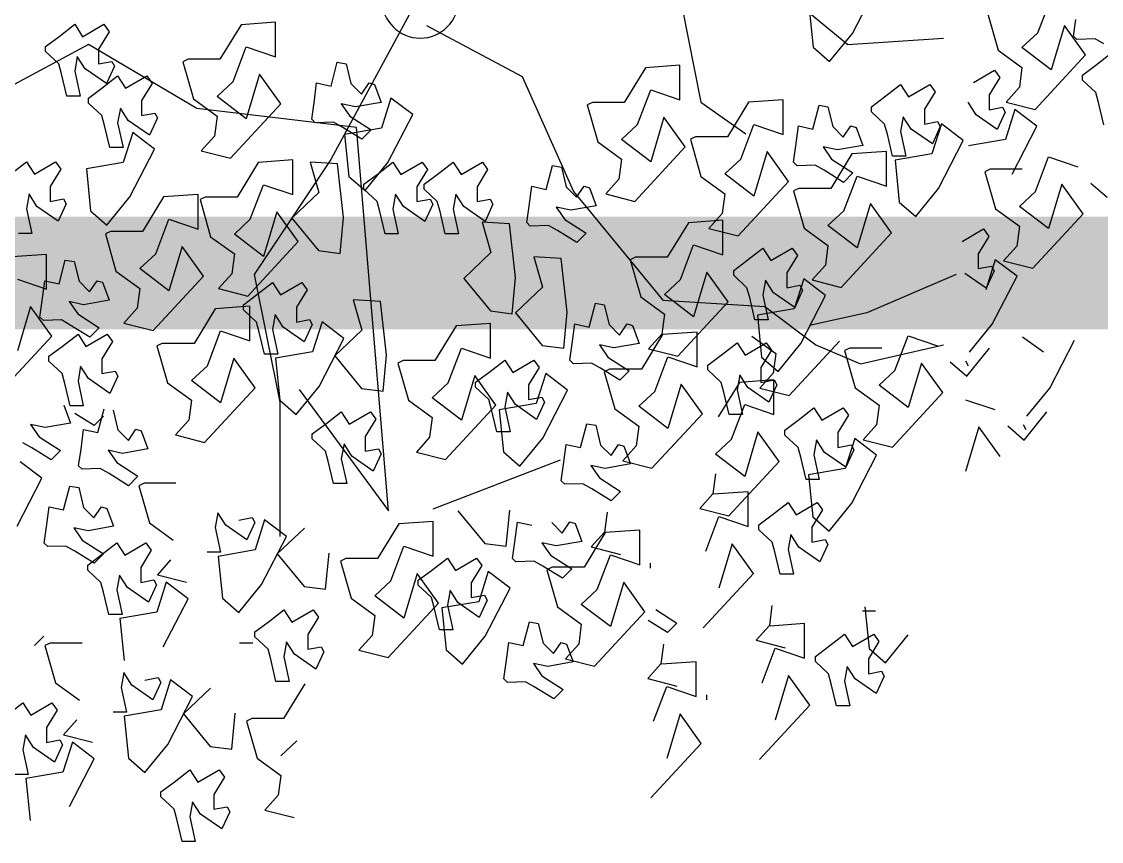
# Model space of a CAD drawing. Header units: metres. Extents: x -1655 to 449, y 40 to 361.
# Drawn here: x 69.9609 to 70.4402, y 49.7648 to 50.1285 of the extents above; entities that cross this region are included whole.
import ezdxf

# ---------------------------------------------------------------- set-up
doc = ezdxf.new("R2010")
doc.units = ezdxf.units.M
doc.header["$MEASUREMENT"] = 0
doc.linetypes.add('ACAD_ISO10W100', pattern=[18, 12, -3, 0, -3])
doc.layers.add('13', color=13, linetype='Continuous', lineweight=9)
doc.layers.add('paisajismo', color=7, linetype='Continuous')

# ---------------------------------------------------------------- blocks, each defined once
blk = doc.blocks.new('AABBSEC')
at = {"layer": '13', "linetype": 'ACAD_ISO10W100', "ltscale": 0.1, "const_width": 0.05}
blk.add_lwpolyline([(6887.74196, 1839.35478), (6887.74196, 1838.50089), (6908.77372, 1838.50089), (6908.77372, 1839.29472)], dxfattribs=at)
blk = doc.blocks.new('A$C78ED2221')
at = {"layer": 'paisajismo', "color": 86}
for p, q in [((1.0686, 2.3075), (1.0455, 2.3342)), ((1.2598, 2.3158), (1.2799, 2.3415)), ((1.1634, 2.3287), (1.1996, 2.3201)), ((1.1996, 2.3201), (1.2156, 2.3158)), ((1.2156, 2.3158), (1.2357, 2.2942)), ((1.2437, 2.2942), (1.2598, 2.3158)), ((1.2944, 2.3291), (1.3026, 2.3147)), ((1.1881, 2.2174), (1.2765, 2.2991)), ((1.2765, 2.2991), (1.3246, 2.2647)), ((1.3026, 2.3147), (1.3016, 2.2852)), ((0.7358, 2.2409), (0.8137, 2.2811)), ((0.9303, 2.2133), (1.0187, 2.2951)), ((1.0187, 2.2951), (1.0668, 2.2606)), ((1.1111, 2.2391), (1.095, 2.2865)), ((1.2357, 2.2942), (1.2437, 2.2942)), ((1.3016, 2.2852), (1.3073, 2.2796)), ((1.3073, 2.2796), (1.3339, 2.2835)), ((1.3246, 2.2647), (1.2523, 2.2431)), ((1.0668, 2.2606), (0.9946, 2.2391)), ((0.6514, 2.1994), (0.697, 2.2365)), ((0.6903, 2.2039), (0.7358, 2.2409)), ((0.7941, 2.2309), (0.8182, 2.1965)), ((0.9946, 2.2391), (1.0307, 2.1917)), ((1.0549, 2.2176), (1.1111, 2.2391)), ((0.9424, 2.166), (0.9303, 2.2133)), ((1.0307, 2.1917), (1.0549, 2.2176)), ((1.0833, 2.1797), (1.1612, 2.2198)), ((0.6745, 2.1728), (0.6514, 2.1994)), ((0.6765, 2.1976), (0.6685, 2.2019)), ((1.091, 2.1961), (1.091, 2.1444)), ((0.8395, 2.1476), (0.9174, 2.1878)), ((0.9174, 2.1878), (0.9442, 2.1524)), ((0.9664, 2.1875), (0.9424, 2.166)), ((0.9986, 2.1917), (0.9664, 2.1875)), ((1.0267, 2.153), (0.9986, 2.1917)), ((1.188, 2.1844), (1.1392, 2.169)), ((0.6247, 2.1603), (0.6728, 2.1259)), ((1.1392, 2.169), (1.129, 2.1091)), ((0.717, 2.1043), (0.7009, 2.1517)), ((0.7551, 2.1061), (0.8007, 2.1432)), ((0.794, 2.1106), (0.8395, 2.1476)), ((0.9442, 2.1524), (0.8954, 2.1369)), ((0.9259, 2.1506), (0.8978, 2.1376)), ((0.9339, 2.1462), (0.9259, 2.1506)), ((0.9299, 2.1248), (0.9339, 2.1462)), ((0.9821, 2.142), (0.954, 2.1248)), ((0.9941, 2.1334), (0.9821, 2.142)), ((1.0869, 2.1358), (1.0267, 2.153)), ((1.091, 2.1444), (1.0869, 2.1358)), ((0.6728, 2.1259), (0.6005, 2.1043)), ((0.8978, 2.1376), (0.9219, 2.1032)), ((0.954, 2.1248), (0.9299, 2.1248)), ((0.974, 2.0989), (0.9941, 2.1334)), ((0.7782, 2.0795), (0.7551, 2.1061)), ((0.7802, 2.1043), (0.7722, 2.1086)), ((0.9202, 2.0891), (0.858, 1.944)), ((1.06, 2.0603), (1.1378, 2.1005)), ((1.1378, 2.1005), (1.1647, 2.0651)), ((0.64, 1.9853), (0.7284, 2.0671)), ((0.7284, 2.0671), (0.7765, 2.0326)), ((0.775, 1.9336), (0.8062, 2.0683)), ((0.8207, 2.0111), (0.8046, 2.0585)), ((1.0144, 2.0232), (1.06, 2.0603)), ((1.1647, 2.0651), (1.1158, 2.0496)), ((1.1603, 2.0632), (1.1322, 2.0503)), ((1.1683, 2.0589), (1.1603, 2.0632)), ((1.1643, 2.0374), (1.1683, 2.0589)), ((1.2165, 2.0546), (1.1884, 2.0374)), ((1.2285, 2.046), (1.2165, 2.0546)), ((1.2935, 1.9129), (1.3039, 2.0683)), ((1.1158, 2.0496), (1.1056, 1.9897)), ((1.1322, 2.0503), (1.1562, 2.0159)), ((1.1884, 2.0374), (1.1643, 2.0374)), ((1.2084, 2.0115), (1.2285, 2.046)), ((0.7765, 2.0326), (0.7042, 2.0111)), ((1.0375, 1.9966), (1.0144, 2.0232)), ((0.2898, 1.9742), (0.3354, 2.0112)), ((0.7042, 2.0111), (0.7403, 1.9637)), ((0.7645, 1.9896), (0.8207, 2.0111)), ((1.1522, 1.9986), (1.1121, 2.0073)), ((1.1121, 2.0073), (1.1121, 1.9858)), ((1.1763, 2.0029), (1.1522, 1.9986)), ((1.1562, 2.0159), (1.1763, 2.0029)), ((1.2285, 1.9986), (1.2084, 2.0115)), ((0.8992, 1.9024), (0.9876, 1.9841)), ((1.1056, 1.9897), (1.0375, 1.9966)), ((1.1121, 1.9858), (1.1482, 1.9772)), ((1.2084, 1.9728), (1.2285, 1.9986)), ((0.268, 1.9722), (0.2399, 1.9593)), ((0.2761, 1.9679), (0.268, 1.9722)), ((0.272, 1.9464), (0.2761, 1.9679)), ((0.3129, 1.9475), (0.2898, 1.9742)), ((1.1482, 1.9772), (1.1643, 1.9728)), ((1.1643, 1.9728), (1.1844, 1.9513)), ((1.1924, 1.9513), (1.2084, 1.9728)), ((0.2399, 1.9593), (0.264, 1.9249)), ((0.3243, 1.9636), (0.2962, 1.9464)), ((0.381, 1.9406), (0.3129, 1.9475)), ((0.3162, 1.9205), (0.3363, 1.955)), ((0.3363, 1.955), (0.3243, 1.9636)), ((0.3735, 1.9582), (0.3735, 1.9367)), ((0.5492, 1.9196), (0.6271, 1.9598)), ((1.1844, 1.9513), (1.1924, 1.9513)), ((1.3115, 1.9205), (1.3894, 1.9607)), ((0.2962, 1.9464), (0.272, 1.9464)), ((0.8062, 1.8611), (0.775, 1.9336)), ((0.858, 1.944), (0.8373, 1.8507)), ((1.1587, 1.9267), (1.1297, 1.9374)), ((0.2599, 1.9076), (0.2198, 1.9163)), ((0.2198, 1.9163), (0.2198, 1.8948)), ((0.2841, 1.912), (0.2599, 1.9076)), ((0.264, 1.9249), (0.2841, 1.912)), ((0.3363, 1.9076), (0.3162, 1.9205)), ((0.5036, 1.8826), (0.5492, 1.9196)), ((1.1433, 1.9056), (1.1613, 1.9179)), ((1.1613, 1.9179), (1.1587, 1.9267)), ((1.2659, 1.8835), (1.3115, 1.9205)), ((1.3972, 1.7885), (1.2935, 1.9129)), ((0.2198, 1.8948), (0.256, 1.8862)), ((0.3162, 1.8818), (0.3363, 1.9076)), ((0.9113, 1.855), (0.8992, 1.9024)), ((1.1604, 1.8886), (1.1433, 1.9056)), ((0.256, 1.8862), (0.272, 1.8818)), ((0.272, 1.8818), (0.2921, 1.8603)), ((0.3001, 1.8603), (0.3162, 1.8818)), ((0.4819, 1.8806), (0.4537, 1.8677)), ((0.4899, 1.8763), (0.4819, 1.8806)), ((0.5267, 1.8559), (0.5036, 1.8826)), ((0.8084, 1.8367), (0.8863, 1.8769)), ((0.8863, 1.8769), (0.9131, 1.8415)), ((0.9675, 1.8808), (0.9353, 1.8766)), ((1.1924, 1.8808), (1.1604, 1.8886)), ((1.1948, 1.8663), (1.1924, 1.8808)), ((1.289, 1.8568), (1.2659, 1.8835)), ((0.2921, 1.8603), (0.3001, 1.8603)), ((0.4537, 1.8677), (0.4778, 1.8333)), ((0.4858, 1.8548), (0.4899, 1.8763)), ((0.5381, 1.872), (0.51, 1.8548)), ((0.53, 1.829), (0.5501, 1.8634)), ((0.5501, 1.8634), (0.5381, 1.872)), ((0.5873, 1.8666), (0.5873, 1.8451)), ((0.6275, 1.8579), (0.5873, 1.8666)), ((0.8684, 1.7781), (0.8062, 1.8611)), ((0.9353, 1.8766), (0.9113, 1.855)), ((1.1562, 1.8561), (1.1948, 1.8663)), ((0.1327, 1.7694), (0.2211, 1.8512)), ((0.2211, 1.8512), (0.2692, 1.8168)), ((0.2974, 1.8426), (0.3536, 1.8426)), ((0.3135, 1.7952), (0.2974, 1.8426)), ((0.3536, 1.8426), (0.3496, 1.7866)), ((0.51, 1.8548), (0.4858, 1.8548)), ((0.5948, 1.849), (0.5267, 1.8559)), ((0.5873, 1.8451), (0.6235, 1.8365)), ((1.1613, 1.8327), (1.1562, 1.8561)), ((1.3571, 1.8499), (1.289, 1.8568)), ((0.4336, 1.8247), (0.4336, 1.8032)), ((0.4737, 1.816), (0.4336, 1.8247)), ((0.4778, 1.8333), (0.4979, 1.8204)), ((0.5501, 1.816), (0.53, 1.829)), ((0.8643, 1.826), (0.8541, 1.7661)), ((0.9131, 1.8415), (0.8643, 1.826)), ((0.8948, 1.8396), (0.8667, 1.8267)), ((0.8667, 1.8267), (0.8907, 1.7923)), ((0.9028, 1.8353), (0.8948, 1.8396)), ((0.8988, 1.8138), (0.9028, 1.8353)), ((0.951, 1.831), (0.9229, 1.8138)), ((1.1288, 1.8287), (1.1613, 1.8327)), ((0.2692, 1.8168), (0.197, 1.7952)), ((0.4979, 1.8204), (0.4737, 1.816)), ((0.53, 1.7902), (0.5501, 1.816)), ((0.7359, 1.7703), (0.7238, 1.8176)), ((0.9229, 1.8138), (0.8988, 1.8138)), ((0.9429, 1.788), (0.963, 1.8224)), ((0.983, 1.7347), (1.0714, 1.8165)), ((1.1477, 1.8079), (1.2039, 1.8079)), ((1.1638, 1.7605), (1.1477, 1.8079)), ((1.2039, 1.8079), (1.2, 1.7519)), ((0.2572, 1.7738), (0.3135, 1.7952)), ((0.4336, 1.8032), (0.4698, 1.7946)), ((0.4698, 1.7946), (0.4858, 1.7902)), ((0.4858, 1.7902), (0.5059, 1.7687)), ((0.5139, 1.7687), (0.53, 1.7902)), ((0.5282, 1.7198), (0.6166, 1.8016)), ((0.6166, 1.8016), (0.6647, 1.7671)), ((0.709, 1.7456), (0.6928, 1.793)), ((0.6928, 1.793), (0.7491, 1.793)), ((0.7411, 1.7977), (0.713, 1.7848)), ((0.7599, 1.7918), (0.7359, 1.7703)), ((0.7491, 1.7934), (0.7411, 1.7977)), ((0.7451, 1.7719), (0.7491, 1.7934)), ((0.7491, 1.793), (0.7451, 1.737)), ((0.7921, 1.7961), (0.7599, 1.7918)), ((0.7859, 1.773), (0.7629, 1.7997)), ((0.7973, 1.7891), (0.7692, 1.7719)), ((0.8202, 1.7573), (0.7921, 1.7961)), ((0.8093, 1.7805), (0.7973, 1.7891)), ((0.8907, 1.7923), (0.9108, 1.7794)), ((0.713, 1.7848), (0.737, 1.7504)), ((0.7692, 1.7719), (0.7451, 1.7719)), ((0.8541, 1.7661), (0.7859, 1.773)), ((0.7892, 1.746), (0.8093, 1.7805)), ((0.8867, 1.775), (0.8466, 1.7837)), ((0.8466, 1.7837), (0.8466, 1.7622)), ((0.8787, 1.6123), (0.8684, 1.7781)), ((0.9108, 1.7794), (0.8867, 1.775)), ((0.963, 1.775), (0.9429, 1.788)), ((0.9429, 1.7492), (0.963, 1.775)), ((0.3465, 1.6779), (0.4349, 1.7596)), ((0.4349, 1.7596), (0.483, 1.7252)), ((0.5059, 1.7687), (0.5139, 1.7687)), ((0.6647, 1.7671), (0.5924, 1.7456)), ((0.8466, 1.7622), (0.8827, 1.7536)), ((1.0473, 1.7605), (1.0834, 1.7131)), ((1.1076, 1.739), (1.1638, 1.7605)), ((0.5273, 1.7036), (0.5112, 1.7511)), ((0.5112, 1.7511), (0.5674, 1.7511)), ((0.5674, 1.7511), (0.5634, 1.695)), ((0.5924, 1.7456), (0.6286, 1.6982)), ((0.6527, 1.7241), (0.709, 1.7456)), ((0.7451, 1.737), (0.6889, 1.7026)), ((0.733, 1.7331), (0.6929, 1.7418)), ((0.6929, 1.7418), (0.6929, 1.7203)), ((0.7571, 1.7375), (0.733, 1.7331)), ((0.737, 1.7504), (0.7571, 1.7375)), ((0.8093, 1.7331), (0.7892, 1.746)), ((0.8827, 1.7536), (0.8988, 1.7492)), ((0.8988, 1.7492), (0.9189, 1.7277)), ((0.9269, 1.7277), (0.9429, 1.7492)), ((1.0834, 1.7131), (1.1076, 1.739)), ((1.2, 1.7519), (1.1437, 1.7175)), ((1.2002, 1.6745), (1.1484, 1.7471)), ((0.483, 1.7252), (0.4108, 1.7036)), ((0.6929, 1.7203), (0.729, 1.7117)), ((0.7892, 1.7073), (0.8093, 1.7331)), ((0.9189, 1.7277), (0.9269, 1.7277)), ((0.9951, 1.6874), (0.983, 1.7347)), ((0.4711, 1.6822), (0.5273, 1.7036)), ((0.729, 1.7117), (0.7451, 1.7073)), ((0.7451, 1.7073), (0.7652, 1.6858)), ((0.7732, 1.6858), (0.7892, 1.7073)), ((0.7874, 1.6369), (0.8758, 1.7187)), ((0.8758, 1.7187), (0.9239, 1.6842)), ((0.9521, 1.7101), (1.0083, 1.7101)), ((0.9682, 1.6626), (0.9521, 1.7101)), ((1.0192, 1.7089), (0.9951, 1.6874)), ((1.0083, 1.7101), (1.0043, 1.6541)), ((1.0513, 1.7131), (1.0192, 1.7089)), ((1.0795, 1.6744), (1.0513, 1.7131)), ((1.1437, 1.7175), (1.1437, 1.6658)), ((0.2299, 1.6841), (0.2379, 1.6841)), ((0.7652, 1.6858), (0.7732, 1.6858)), ((0.9239, 1.6842), (0.8517, 1.6626)), ((0.0705, 1.5933), (0.1589, 1.675)), ((0.1589, 1.675), (0.207, 1.6406)), ((0.2351, 1.6665), (0.2914, 1.6665)), ((0.2513, 1.619), (0.2351, 1.6665)), ((0.2914, 1.6665), (0.2874, 1.6104)), ((0.6058, 1.5949), (0.6942, 1.6767)), ((0.6942, 1.6767), (0.7423, 1.6423)), ((0.7704, 1.6681), (0.8266, 1.6681)), ((0.7865, 1.6207), (0.7704, 1.6681)), ((0.8266, 1.6681), (0.8227, 1.6121)), ((1.1397, 1.6572), (1.0795, 1.6744)), ((1.3557, 1.6434), (1.2002, 1.6745)), ((0.8517, 1.6626), (0.8878, 1.6153)), ((0.912, 1.6412), (0.9682, 1.6626)), ((1.0043, 1.6541), (0.9481, 1.6197)), ((1.0389, 1.567), (1.1273, 1.6488)), ((1.1273, 1.6488), (1.1755, 1.6143)), ((1.1437, 1.6658), (1.1397, 1.6572)), ((0.207, 1.6406), (0.1347, 1.619)), ((0.2642, 1.5879), (0.2521, 1.6352)), ((0.3542, 1.6355), (0.339, 1.6203)), ((0.3765, 1.601), (0.3542, 1.6355)), ((0.7423, 1.6423), (0.67, 1.6207)), ((0.7995, 1.5895), (0.7874, 1.6369)), ((0.8878, 1.6153), (0.912, 1.6412)), ((1.2036, 1.6402), (1.2598, 1.6402)), ((1.2598, 1.6402), (1.2559, 1.5842)), ((0.195, 1.5976), (0.2513, 1.619)), ((0.3204, 1.6136), (0.2883, 1.6094)), ((0.339, 1.6203), (0.3585, 1.5887)), ((0.67, 1.6207), (0.7062, 1.5734)), ((0.7303, 1.5993), (0.7865, 1.6207)), ((0.8557, 1.6153), (0.8235, 1.6111)), ((0.8838, 1.5766), (0.8557, 1.6153)), ((0.9481, 1.6197), (0.9481, 1.568)), ((0.2883, 1.6094), (0.2642, 1.5879)), ((0.7062, 1.5734), (0.7303, 1.5993)), ((0.8227, 1.6121), (0.7664, 1.5778)), ((0.8235, 1.6111), (0.7995, 1.5895)), ((1.055, 1.4672), (0.8787, 1.6123)), ((0.2843, 1.5017), (0.3727, 1.5835)), ((0.3727, 1.5835), (0.4208, 1.549)), ((0.4437, 1.5925), (0.4517, 1.5925)), ((0.6178, 1.5476), (0.6058, 1.5949)), ((0.4651, 1.5275), (0.449, 1.5749)), ((0.449, 1.5749), (0.5052, 1.5749)), ((0.5052, 1.5749), (0.5012, 1.5189)), ((0.944, 1.5594), (0.8838, 1.5766)), ((0.9481, 1.568), (0.944, 1.5594)), ((1.051, 1.5197), (1.0389, 1.567)), ((0.4208, 1.549), (0.3486, 1.5275)), ((0.478, 1.4963), (0.4659, 1.5436)), ((0.5681, 1.5439), (0.5528, 1.5287)), ((0.5903, 1.5094), (0.5681, 1.5439)), ((0.3486, 1.5275), (0.3847, 1.4801)), ((0.4088, 1.506), (0.4651, 1.5275)), ((0.5528, 1.5287), (0.5723, 1.4971)), ((1.0751, 1.5412), (1.051, 1.5197)), ((0.5012, 1.5189), (0.445, 1.4845)), ((0.5021, 1.5178), (0.478, 1.4963)), ((0.5343, 1.5221), (0.5021, 1.5178)), ((0.2964, 1.4544), (0.2843, 1.5017)), ((0.3847, 1.4801), (0.4088, 1.506)), ((0.5723, 1.4971), (0.5806, 1.4827)), ((1.0319, 1.5042), (1.0246, 1.4629)), ((1.0609, 1.4935), (1.0319, 1.5042)), ((1.0635, 1.4848), (1.0609, 1.4935)), ((1.1996, 1.4981), (1.1956, 1.4896)), ((0.3204, 1.4759), (0.2964, 1.4544)), ((0.3526, 1.4801), (0.3204, 1.4759)), ((0.3807, 1.4414), (0.3526, 1.4801)), ((0.445, 1.4845), (0.445, 1.4328)), ((0.4868, 1.4808), (0.4795, 1.4395)), ((0.5159, 1.4701), (0.4868, 1.4808)), ((0.5806, 1.4827), (0.5796, 1.4532)), ((0.9873, 1.4881), (0.972, 1.4728)), ((1.0095, 1.4536), (0.9873, 1.4881)), ((1.0455, 1.4725), (1.0635, 1.4848)), ((0.2912, 1.4668), (0.2839, 1.4255)), ((0.3202, 1.4561), (0.2912, 1.4668)), ((0.3228, 1.4474), (0.3202, 1.4561)), ((0.4422, 1.4646), (0.427, 1.4494)), ((0.4644, 1.4301), (0.4422, 1.4646)), ((0.5004, 1.449), (0.5185, 1.4613)), ((0.5185, 1.4613), (0.5159, 1.4701)), ((0.8592, 1.4571), (0.9463, 1.4473)), ((0.972, 1.4728), (0.9915, 1.4412)), ((1.0246, 1.4629), (1.0296, 1.4395)), ((1.0625, 1.4554), (1.0455, 1.4725)), ((1.2417, 1.3843), (1.055, 1.4672)), ((0.2466, 1.4507), (0.2314, 1.4354)), ((0.2688, 1.4162), (0.2466, 1.4507)), ((0.3048, 1.4351), (0.3228, 1.4474)), ((0.4409, 1.4242), (0.3807, 1.4414)), ((0.427, 1.4494), (0.4465, 1.4178)), ((0.4795, 1.4395), (0.4846, 1.4161)), ((0.5175, 1.432), (0.5004, 1.449)), ((0.5396, 1.2394), (0.6195, 1.4465)), ((0.5796, 1.4532), (0.5852, 1.4476)), ((0.9463, 1.4473), (0.949, 1.403)), ((0.9915, 1.4412), (0.9998, 1.4268)), ((1.0296, 1.4395), (1.0095, 1.4536)), ((1.0946, 1.4477), (1.0625, 1.4554)), ((1.097, 1.4331), (1.0946, 1.4477)), ((0.2314, 1.4354), (0.2509, 1.4038)), ((0.2839, 1.4255), (0.289, 1.4022)), ((0.3219, 1.418), (0.3048, 1.4351)), ((0.445, 1.4328), (0.4409, 1.4242)), ((0.4846, 1.4161), (0.4644, 1.4301)), ((0.9998, 1.4268), (0.9988, 1.3973)), ((1.0584, 1.4229), (1.097, 1.4331)), ((1.0635, 1.3996), (1.0584, 1.4229)), ((0.2509, 1.4038), (0.2591, 1.3894)), ((0.289, 1.4022), (0.2688, 1.4162)), ((0.3539, 1.4103), (0.3219, 1.418)), ((0.3563, 1.3957), (0.3539, 1.4103)), ((0.4465, 1.4178), (0.4548, 1.4034)), ((0.4548, 1.4034), (0.4537, 1.3739)), ((0.949, 1.403), (0.8998, 1.4172)), ((0.2591, 1.3894), (0.2581, 1.36)), ((0.3177, 1.3855), (0.3563, 1.3957)), ((0.5184, 1.3762), (0.5134, 1.3995)), ((0.9988, 1.3973), (1.0044, 1.3917)), ((1.0044, 1.3917), (1.031, 1.3956)), ((1.031, 1.3956), (1.0635, 1.3996)), ((0.3228, 1.3622), (0.3177, 1.3855)), ((0.4537, 1.3739), (0.4594, 1.3683)), ((0.4594, 1.3683), (0.486, 1.3721)), ((0.486, 1.3721), (0.5184, 1.3762)), ((0.8566, 1.3677), (0.9151, 1.3733)), ((0.9151, 1.3733), (1.0022, 1.3635)), ((1.3246, 1.2289), (1.2417, 1.3843)), ((0.2581, 1.36), (0.2638, 1.3543)), ((0.2638, 1.3543), (0.2904, 1.3582)), ((0.2904, 1.3582), (0.3228, 1.3622)), ((0.3333, 1.3242), (0.4112, 1.3644)), ((0.4112, 1.3644), (0.438, 1.329)), ((0.4793, 1.3583), (0.5378, 1.3638)), ((0.4837, 1.3233), (0.4793, 1.3583)), ((1.0022, 1.3635), (1.0049, 1.3192)), ((0.6197, 1.2596), (0.7081, 1.3414)), ((0.7081, 1.3414), (0.7563, 1.3069)), ((0.9557, 1.3334), (0.9139, 1.2892)), ((1.0049, 1.3192), (0.9557, 1.3334)), ((1.0345, 1.3366), (1.0064, 1.3237)), ((1.0426, 1.3322), (1.0345, 1.3366)), ((0.2877, 1.2872), (0.3333, 1.3242)), ((0.3917, 1.3272), (0.3636, 1.3142)), ((0.438, 1.329), (0.3891, 1.3135)), ((0.3997, 1.3228), (0.3917, 1.3272)), ((0.3957, 1.3014), (0.3997, 1.3228)), ((0.4479, 1.3186), (0.4198, 1.3014)), ((0.4599, 1.31), (0.4479, 1.3186)), ((0.5365, 1.2798), (0.4837, 1.3233)), ((0.7171, 1.33), (0.7372, 1.3085)), ((0.7452, 1.3085), (0.7613, 1.33)), ((0.8005, 1.2854), (0.7844, 1.3328)), ((0.8406, 1.3328), (0.8367, 1.2768)), ((0.9139, 1.2892), (0.8611, 1.3327)), ((1.0064, 1.3237), (1.0305, 1.2893)), ((1.0385, 1.3108), (1.0426, 1.3322)), ((1.0908, 1.328), (1.0627, 1.3108)), ((1.0827, 1.2849), (1.1028, 1.3194)), ((1.1028, 1.3194), (1.0908, 1.328)), ((0.3636, 1.3142), (0.3876, 1.2798)), ((0.3891, 1.3135), (0.3789, 1.2536)), ((0.4198, 1.3014), (0.3957, 1.3014)), ((0.4398, 1.2755), (0.4599, 1.31)), ((0.7563, 1.3069), (0.684, 1.2854)), ((0.7372, 1.3085), (0.7452, 1.3085)), ((1.0627, 1.3108), (1.0385, 1.3108)), ((0.3108, 1.2605), (0.2877, 1.2872)), ((0.684, 1.2854), (0.7201, 1.2381)), ((0.7443, 1.2639), (0.8005, 1.2854)), ((1.0264, 1.272), (0.9863, 1.2807)), ((0.9863, 1.2807), (0.9863, 1.2591)), ((1.0305, 1.2893), (1.0506, 1.2763)), ((1.1028, 1.272), (1.0827, 1.2849)), ((0.3435, 1.2712), (0.3435, 1.2497)), ((0.3836, 1.2626), (0.3435, 1.2712)), ((0.4077, 1.2669), (0.3836, 1.2626)), ((0.3876, 1.2798), (0.4077, 1.2669)), ((0.4599, 1.2626), (0.4398, 1.2755)), ((0.7201, 1.2381), (0.7443, 1.2639)), ((0.8367, 1.2768), (0.7804, 1.2424)), ((1.0506, 1.2763), (1.0264, 1.272)), ((1.0827, 1.2462), (1.1028, 1.272)), ((0.2983, 1.1663), (0.3867, 1.2481)), ((0.3789, 1.2536), (0.3108, 1.2605)), ((0.3435, 1.2497), (0.3796, 1.2411)), ((0.3867, 1.2481), (0.4348, 1.2136)), ((0.4398, 1.2368), (0.4599, 1.2626)), ((0.6318, 1.2123), (0.6197, 1.2596)), ((0.9863, 1.2591), (1.0225, 1.2506)), ((1.0225, 1.2506), (1.0385, 1.2462)), ((1.0385, 1.2462), (1.0586, 1.2247)), ((1.0666, 1.2247), (1.0827, 1.2462)), ((0.3796, 1.2411), (0.3957, 1.2368)), ((0.3957, 1.2368), (0.4158, 1.2152)), ((0.4238, 1.2152), (0.4398, 1.2368)), ((0.4791, 1.1921), (0.4629, 1.2395)), ((0.4629, 1.2395), (0.5192, 1.2395)), ((0.5192, 1.2395), (0.5152, 1.1835)), ((0.6559, 1.2338), (0.6318, 1.2123)), ((0.688, 1.2381), (0.6559, 1.2338)), ((0.7162, 1.1993), (0.688, 1.2381)), ((0.7804, 1.2424), (0.7804, 1.1907)), ((1.0345, 1.2388), (1.0064, 1.2258)), ((1.0426, 1.2344), (1.0345, 1.2388)), ((1.0385, 1.213), (1.0426, 1.2344)), ((1.0908, 1.2302), (1.0627, 1.213)), ((1.1028, 1.2216), (1.0908, 1.2302)), ((0.4348, 1.2136), (0.3625, 1.1921)), ((0.4158, 1.2152), (0.4238, 1.2152)), ((1.0064, 1.2258), (1.0305, 1.1915)), ((1.0627, 1.213), (1.0385, 1.213)), ((1.0586, 1.2247), (1.0666, 1.2247)), ((1.0827, 1.1871), (1.1028, 1.2216)), ((0.7764, 1.1821), (0.7162, 1.1993)), ((1.1019, 1.166), (1.1798, 1.2062)), ((1.3557, 1.2081), (1.1069, 1.0734)), ((1.1798, 1.2062), (1.2066, 1.1708)), ((0.3625, 1.1921), (0.3987, 1.1448)), ((0.4228, 1.1707), (0.4791, 1.1921)), ((0.5152, 1.1835), (0.459, 1.1491)), ((0.7804, 1.1907), (0.7764, 1.1821)), ((1.0264, 1.1742), (0.9863, 1.1829)), ((0.9863, 1.1829), (0.9863, 1.1613)), ((1.0506, 1.1785), (1.0264, 1.1742)), ((1.0305, 1.1915), (1.0506, 1.1785)), ((1.1028, 1.1742), (1.0827, 1.1871)), ((0.3103, 1.119), (0.2983, 1.1663)), ((0.3987, 1.1448), (0.4228, 1.1707)), ((0.7336, 1.0216), (0.5365, 1.1667)), ((0.5365, 1.1667), (1.1587, 1.1148)), ((0.7309, 1.1581), (0.7893, 1.1637)), ((0.7353, 1.1231), (0.7309, 1.1581)), ((0.7893, 1.1637), (0.8764, 1.1539)), ((0.9863, 1.1613), (1.0225, 1.1527)), ((1.0563, 1.1289), (1.1019, 1.166)), ((1.0827, 1.1484), (1.1028, 1.1742)), ((1.2066, 1.1708), (1.1578, 1.1553)), ((0.3344, 1.1405), (0.3103, 1.119)), ((0.3666, 1.1448), (0.3344, 1.1405)), ((0.3947, 1.1061), (0.3666, 1.1448)), ((0.6293, 1.1549), (0.6012, 1.142)), ((0.6012, 1.142), (0.6253, 1.1076)), ((0.6373, 1.1506), (0.6293, 1.1549)), ((0.6333, 1.1292), (0.6373, 1.1506)), ((0.6855, 1.1463), (0.6574, 1.1292)), ((0.6975, 1.1377), (0.6855, 1.1463)), ((0.8764, 1.1539), (0.8791, 1.1096)), ((1.0225, 1.1527), (1.0385, 1.1484)), ((1.0385, 1.1484), (1.0586, 1.1269)), ((1.0666, 1.1269), (1.0827, 1.1484)), ((1.1578, 1.1553), (1.1475, 1.0954)), ((1.1995, 1.1549), (1.1922, 1.1136)), ((1.2286, 1.1442), (1.1995, 1.1549)), ((1.2312, 1.1354), (1.2286, 1.1442)), ((0.6574, 1.1292), (0.6333, 1.1292)), ((0.6774, 1.1033), (0.6975, 1.1377)), ((0.7881, 1.0796), (0.7353, 1.1231)), ((0.8299, 1.1238), (0.7881, 1.0796)), ((0.8791, 1.1096), (0.8299, 1.1238)), ((1.0794, 1.1023), (1.0563, 1.1289)), ((1.0586, 1.1269), (1.0666, 1.1269)), ((1.1549, 1.1387), (1.1397, 1.1235)), ((1.1397, 1.1235), (1.1592, 1.0919)), ((1.1772, 1.1042), (1.1549, 1.1387)), ((1.2131, 1.1231), (1.2312, 1.1354)), ((0.6253, 1.1076), (0.6454, 1.0947)), ((1.1587, 1.1148), (1.1898, 0.8557)), ((1.1922, 1.1136), (1.1973, 1.0902)), ((0.6212, 1.0903), (0.5811, 1.099)), ((0.5811, 1.099), (0.5811, 1.0775)), ((0.6454, 1.0947), (0.6212, 1.0903)), ((0.6975, 1.0903), (0.6774, 1.1033)), ((0.6774, 1.0646), (0.6975, 1.0903)), ((0.7386, 1.0542), (0.8165, 1.0944)), ((0.9545, 1.0883), (1.0129, 1.0938)), ((0.9589, 1.0533), (0.9545, 1.0883)), ((1.0129, 1.0938), (1.1, 1.084)), ((1.1475, 1.0954), (1.0794, 1.1023)), ((1.1592, 1.0919), (1.1675, 1.0774)), ((1.1973, 1.0902), (1.1772, 1.1042)), ((0.5811, 1.0775), (0.6172, 1.0689)), ((1.1069, 1.0734), (0.9202, 0.949)), ((1.1, 1.084), (1.1027, 1.0397)), ((1.1675, 1.0774), (1.1664, 1.048)), ((0.3079, 1.0617), (0.2797, 1.0487)), ((0.3159, 1.0573), (0.3079, 1.0617)), ((0.3118, 1.0359), (0.3159, 1.0573)), ((0.3641, 1.0531), (0.336, 1.0359)), ((0.3761, 1.0445), (0.3641, 1.0531)), ((0.4138, 1.0299), (0.4094, 1.0648)), ((0.6172, 1.0689), (0.6333, 1.0646)), ((0.6333, 1.0646), (0.6534, 1.043)), ((0.6614, 1.043), (0.6774, 1.0646)), ((0.693, 1.0172), (0.7386, 1.0542)), ((0.8433, 1.059), (0.7944, 1.0435)), ((1.0117, 1.0098), (0.9589, 1.0533)), ((1.0535, 1.0539), (1.0117, 1.0098)), ((1.1027, 1.0397), (1.0535, 1.0539)), ((0.2797, 1.0487), (0.3038, 1.0143)), ((0.336, 1.0359), (0.3118, 1.0359)), ((0.356, 1.01), (0.3761, 1.0445)), ((0.6534, 1.043), (0.6614, 1.043)), ((0.7944, 1.0435), (0.7842, 0.9836)), ((0.8389, 1.0432), (0.8108, 1.0302)), ((0.8469, 1.0388), (0.8389, 1.0432)), ((0.8429, 1.0174), (0.8469, 1.0388)), ((1.1664, 1.048), (1.1721, 1.0423)), ((1.1721, 1.0423), (1.1987, 1.0462)), ((0.139, 0.9921), (0.1632, 1.018)), ((0.2556, 1.0309), (0.1993, 0.9965)), ((0.4667, 0.9863), (0.4138, 1.0299)), ((0.5085, 1.0305), (0.4667, 0.9863)), ((0.8108, 1.0302), (0.8349, 0.9958)), ((0.867, 1.0174), (0.8429, 1.0174)), ((0.8951, 1.0346), (0.867, 1.0174)), ((0.8852, 0.9382), (0.9736, 1.02)), ((0.887, 0.9915), (0.9071, 1.026)), ((0.9071, 1.026), (0.8951, 1.0346)), ((0.9736, 1.02), (1.0218, 0.9855)), ((0.0507, 0.9663), (0.0386, 1.0137)), ((0.2596, 1.0057), (0.2596, 0.9842)), ((0.2997, 0.9971), (0.2596, 1.0057)), ((0.3239, 1.0014), (0.2997, 0.9971)), ((0.3038, 1.0143), (0.3239, 1.0014)), ((0.3761, 0.9971), (0.356, 1.01)), ((0.4171, 0.9609), (0.495, 1.0011)), ((0.495, 1.0011), (0.5218, 0.9657)), ((0.7161, 0.9905), (0.693, 1.0172)), ((1.0499, 1.0114), (1.1061, 1.0114)), ((1.066, 0.964), (1.0499, 1.0114)), ((1.1061, 1.0114), (1.1021, 0.9554)), ((0.0748, 0.9879), (0.0507, 0.9663)), ((0.1069, 0.9921), (0.0748, 0.9879)), ((0.1351, 0.9534), (0.1069, 0.9921)), ((0.2596, 0.9842), (0.2958, 0.9756)), ((0.356, 0.9713), (0.3761, 0.9971)), ((0.7128, 0.9905), (0.4951, 0.9905)), ((0.9202, 0.949), (0.7128, 0.9905)), ((0.7842, 0.9836), (0.7161, 0.9905)), ((0.8308, 0.9786), (0.7907, 0.9872)), ((0.7907, 0.9872), (0.7907, 0.9657)), ((0.855, 0.9829), (0.8308, 0.9786)), ((0.8349, 0.9958), (0.855, 0.9829)), ((0.9071, 0.9786), (0.887, 0.9915)), ((1.0218, 0.9855), (0.9495, 0.964)), ((1.1088, 0.9103), (1.1972, 0.992)), ((1.2734, 0.9834), (1.3297, 0.9834)), ((1.2896, 0.936), (1.2734, 0.9834)), ((1.3297, 0.9834), (1.3257, 0.9274)), ((0.2958, 0.9756), (0.3118, 0.9713)), ((0.3118, 0.9713), (0.3319, 0.9497)), ((0.3399, 0.9497), (0.356, 0.9713)), ((0.5218, 0.9657), (0.473, 0.9502)), ((0.7907, 0.9657), (0.8268, 0.9571)), ((0.887, 0.9528), (0.9071, 0.9786)), ((0.3319, 0.9497), (0.3399, 0.9497)), ((0.3715, 0.9239), (0.4171, 0.9609)), ((0.473, 0.9502), (0.4627, 0.8903)), ((0.5174, 0.9499), (0.4893, 0.9369)), ((0.5255, 0.9455), (0.5174, 0.9499)), ((0.6477, 0.8683), (0.7361, 0.9501)), ((0.7361, 0.9501), (0.7842, 0.9157)), ((0.8268, 0.9571), (0.8429, 0.9528)), ((0.8429, 0.9528), (0.863, 0.9312)), ((0.871, 0.9312), (0.887, 0.9528)), ((0.9495, 0.964), (0.9856, 0.9167)), ((1.0098, 0.9425), (1.066, 0.964)), ((1.1021, 0.9554), (1.0459, 0.921)), ((0.3215, 0.9464), (0.3215, 0.9248)), ((0.4893, 0.9369), (0.5134, 0.9026)), ((0.5214, 0.9241), (0.5255, 0.9455)), ((0.9856, 0.9167), (1.0098, 0.9425)), ((1.173, 0.936), (1.2092, 0.8887)), ((1.2333, 0.9146), (1.2896, 0.936)), ((0.1542, 0.8772), (0.1498, 0.9122)), ((0.3946, 0.8972), (0.3715, 0.9239)), ((0.9535, 0.9167), (0.9214, 0.9124)), ((0.9816, 0.8779), (0.9535, 0.9167)), ((1.0459, 0.921), (1.0459, 0.8694)), ((1.2092, 0.8887), (1.2333, 0.9146)), ((1.3257, 0.9274), (1.2695, 0.8931)), ((0.0482, 0.909), (0.0201, 0.8961)), ((0.0201, 0.8961), (0.0442, 0.8617)), ((0.0562, 0.9047), (0.0482, 0.909)), ((0.0522, 0.8832), (0.0562, 0.9047)), ((0.1045, 0.9004), (0.0763, 0.8832)), ((0.1164, 0.8918), (0.1045, 0.9004)), ((0.4627, 0.8903), (0.3946, 0.8972)), ((0.5134, 0.9026), (0.5335, 0.8896)), ((1.1209, 0.8629), (1.1088, 0.9103)), ((0.0763, 0.8832), (0.0522, 0.8832)), ((0.0963, 0.8574), (0.1164, 0.8918)), ((0.207, 0.8337), (0.1542, 0.8772)), ((0.2488, 0.8779), (0.207, 0.8337)), ((0.4692, 0.894), (0.4692, 0.8724)), ((0.5093, 0.8853), (0.4692, 0.894)), ((0.5335, 0.8896), (0.5093, 0.8853)), ((1.0419, 0.8608), (0.9816, 0.8779)), ((1.1449, 0.8845), (1.1209, 0.8629)), ((1.1771, 0.8887), (1.1449, 0.8845)), ((1.2052, 0.85), (1.1771, 0.8887)), ((1.2695, 0.8931), (1.2695, 0.8414)), ((0.0442, 0.8617), (0.0643, 0.8488)), ((0.9177, 0.8663), (0.9659, 0.8318)), ((1.0459, 0.8694), (1.0419, 0.8608)), ((0.0401, 0.8444), (0, 0.8531)), ((0, 0.8531), (0, 0.8316)), ((0.0643, 0.8488), (0.0401, 0.8444)), ((0.1164, 0.8444), (0.0963, 0.8574)), ((0.0963, 0.8186), (0.1164, 0.8444)), ((0.1575, 0.8083), (0.2354, 0.8485)), ((0.2354, 0.8485), (0.2622, 0.8131)), ((0.994, 0.8577), (1.0502, 0.8577)), ((1.0101, 0.8103), (0.994, 0.8577)), ((1.0502, 0.8577), (1.0463, 0.8017)), ((1.1898, 0.8557), (1.2935, 0.6796)), ((1.2654, 0.8328), (1.2052, 0.85)), ((0, 0.8316), (0.0361, 0.823)), ((0.316, 0.8012), (0.3939, 0.8414)), ((0.3939, 0.8414), (0.4207, 0.806)), ((0.4328, 0.7916), (0.4207, 0.8389)), ((0.9659, 0.8318), (0.8936, 0.8103)), ((1.2695, 0.8414), (1.2654, 0.8328)), ((0.0361, 0.823), (0.0522, 0.8186)), ((0.0522, 0.8186), (0.0723, 0.7971)), ((0.0803, 0.7971), (0.0963, 0.8186)), ((0.1119, 0.7712), (0.1575, 0.8083)), ((0.2622, 0.8131), (0.2134, 0.7976)), ((0.4569, 0.8131), (0.4328, 0.7916)), ((0.5171, 0.7787), (0.489, 0.8174)), ((0.5814, 0.8217), (0.5814, 0.7701)), ((0.9539, 0.7888), (1.0101, 0.8103)), ((0.0723, 0.7971), (0.0803, 0.7971)), ((0.2134, 0.7976), (0.2031, 0.7377)), ((0.2578, 0.7972), (0.2297, 0.7843)), ((0.2658, 0.7929), (0.2578, 0.7972)), ((0.2618, 0.7714), (0.2658, 0.7929)), ((0.3719, 0.7905), (0.3616, 0.7306)), ((0.4207, 0.806), (0.3719, 0.7905)), ((0.4163, 0.7902), (0.3882, 0.7772)), ((0.4243, 0.7858), (0.4163, 0.7902)), ((1.0463, 0.8017), (0.99, 0.7673)), ((1.1743, 0.7916), (1.1461, 0.7787)), ((1.1823, 0.7873), (1.1743, 0.7916)), ((0.2297, 0.7843), (0.2538, 0.7499)), ((0.3882, 0.7772), (0.4123, 0.7429)), ((0.4203, 0.7644), (0.4243, 0.7858)), ((0.4726, 0.7816), (0.4444, 0.7644)), ((0.4645, 0.7385), (0.4846, 0.773)), ((0.4846, 0.773), (0.4726, 0.7816)), ((0.5774, 0.7615), (0.5171, 0.7787)), ((0.6372, 0.7762), (0.6299, 0.7348)), ((0.8414, 0.7372), (0.8293, 0.7845)), ((0.9297, 0.763), (0.9539, 0.7888)), ((1.046, 0.7468), (1.1239, 0.787)), ((1.1239, 0.787), (1.1507, 0.7516)), ((1.1461, 0.7787), (1.1702, 0.7443)), ((1.1782, 0.7658), (1.1823, 0.7873)), ((1.2305, 0.783), (1.2024, 0.7658)), ((1.2224, 0.74), (1.2425, 0.7744)), ((1.2425, 0.7744), (1.2305, 0.783)), ((0.135, 0.7446), (0.1119, 0.7712)), ((0.4444, 0.7644), (0.4203, 0.7644)), ((0.5814, 0.7701), (0.5774, 0.7615)), ((0.5926, 0.76), (0.5774, 0.7448)), ((0.6148, 0.7255), (0.5926, 0.76)), ((0.6508, 0.7444), (0.6689, 0.7567)), ((0.6689, 0.7567), (0.6663, 0.7654)), ((0.8655, 0.7587), (0.8414, 0.7372)), ((0.9258, 0.7242), (0.8976, 0.763)), ((0.99, 0.7673), (0.99, 0.7156)), ((1.2024, 0.7658), (1.1782, 0.7658)), ((0.2031, 0.7377), (0.135, 0.7446)), ((0.2497, 0.7326), (0.2096, 0.7413)), ((0.2096, 0.7413), (0.2096, 0.7198)), ((0.2739, 0.737), (0.2497, 0.7326)), ((0.2538, 0.7499), (0.2739, 0.737)), ((0.3616, 0.7306), (0.2935, 0.7375)), ((0.4123, 0.7429), (0.4324, 0.7299)), ((0.4846, 0.7256), (0.4645, 0.7385)), ((0.5774, 0.7448), (0.5969, 0.7131)), ((0.6679, 0.7273), (0.6508, 0.7444)), ((1.0004, 0.7097), (1.046, 0.7468)), ((1.1507, 0.7516), (1.1019, 0.7361)), ((1.1702, 0.7443), (1.1903, 0.7314)), ((1.2425, 0.727), (1.2224, 0.74)), ((0.4082, 0.7256), (0.3681, 0.7343)), ((0.3681, 0.7343), (0.3681, 0.7127)), ((0.4324, 0.7299), (0.4082, 0.7256)), ((0.4645, 0.6998), (0.4846, 0.7256)), ((0.5115, 0.7203), (0.5042, 0.6789)), ((0.5405, 0.7095), (0.5115, 0.7203)), ((0.635, 0.7115), (0.6148, 0.7255)), ((0.6299, 0.7348), (0.635, 0.7115)), ((0.6999, 0.7196), (0.6679, 0.7273)), ((0.7554, 0.7272), (0.7272, 0.7142)), ((0.7634, 0.7228), (0.7554, 0.7272)), ((0.7593, 0.7014), (0.7634, 0.7228)), ((0.986, 0.7071), (0.9258, 0.7242)), ((1.1019, 0.7361), (1.0916, 0.6762)), ((1.1662, 0.727), (1.1261, 0.7357)), ((1.1261, 0.7357), (1.1261, 0.7142)), ((1.1903, 0.7314), (1.1662, 0.727)), ((1.2224, 0.7012), (1.2425, 0.727)), ((1.2581, 0.7218), (1.23, 0.7088)), ((1.2661, 0.7174), (1.2581, 0.7218)), ((0.3681, 0.7127), (0.4043, 0.7041)), ((0.4043, 0.7041), (0.4203, 0.6998)), ((0.4669, 0.7041), (0.4516, 0.6889)), ((0.4891, 0.6696), (0.4669, 0.7041)), ((0.5431, 0.7008), (0.5405, 0.7095)), ((0.5969, 0.7131), (0.6051, 0.6987)), ((0.6638, 0.6949), (0.7023, 0.705)), ((0.6904, 0.7041), (0.6752, 0.6889)), ((0.7272, 0.7142), (0.7513, 0.6798)), ((0.8116, 0.7186), (0.7835, 0.7014)), ((0.8035, 0.6755), (0.8236, 0.71)), ((0.8236, 0.71), (0.8116, 0.7186)), ((0.8784, 0.7131), (0.8712, 0.6718)), ((0.9075, 0.7024), (0.8784, 0.7131)), ((0.9101, 0.6937), (0.9075, 0.7024)), ((0.99, 0.7156), (0.986, 0.7071)), ((1.0235, 0.6831), (1.0004, 0.7097)), ((1.1261, 0.7142), (1.1622, 0.7056)), ((1.1622, 0.7056), (1.1782, 0.7012)), ((1.23, 0.7088), (1.2541, 0.6744)), ((1.2621, 0.696), (1.2661, 0.7174)), ((1.3143, 0.7132), (1.2862, 0.696)), ((1.3062, 0.6701), (1.3263, 0.7046)), ((1.3263, 0.7046), (1.3143, 0.7132)), ((0.0564, 0.6486), (0.1342, 0.6888)), ((0.1342, 0.6888), (0.1611, 0.6534)), ((0.1732, 0.639), (0.1611, 0.6863)), ((0.4203, 0.6998), (0.4404, 0.6783)), ((0.4484, 0.6783), (0.4645, 0.6998)), ((0.4516, 0.6889), (0.4711, 0.6572)), ((0.5251, 0.6885), (0.5431, 0.7008)), ((0.5421, 0.6714), (0.5251, 0.6885)), ((0.6051, 0.6987), (0.6041, 0.6693)), ((0.6688, 0.6715), (0.6638, 0.6949)), ((0.6752, 0.6889), (0.6947, 0.6572)), ((0.7835, 0.7014), (0.7593, 0.7014)), ((0.8338, 0.697), (0.8186, 0.6817)), ((0.8561, 0.6625), (0.8338, 0.697)), ((0.8921, 0.6814), (0.9101, 0.6937)), ((1.1782, 0.7012), (1.1983, 0.6797)), ((1.2064, 0.6797), (1.2224, 0.7012)), ((1.2862, 0.696), (1.2621, 0.696)), ((0.3218, 0.6691), (0.3218, 0.6174)), ((0.4404, 0.6783), (0.4484, 0.6783)), ((0.5092, 0.6556), (0.4891, 0.6696)), ((0.5042, 0.6789), (0.5092, 0.6556)), ((0.5742, 0.6637), (0.5421, 0.6714)), ((0.6041, 0.6693), (0.6098, 0.6636)), ((0.6098, 0.6636), (0.6364, 0.6675)), ((0.6364, 0.6675), (0.6688, 0.6715)), ((0.7071, 0.6712), (0.7071, 0.6497)), ((0.7473, 0.6626), (0.7071, 0.6712)), ((0.7714, 0.6669), (0.7473, 0.6626)), ((0.7513, 0.6798), (0.7714, 0.6669)), ((0.8236, 0.6626), (0.8035, 0.6755)), ((0.8186, 0.6817), (0.8381, 0.6501)), ((0.8712, 0.6718), (0.8762, 0.6485)), ((0.9091, 0.6643), (0.8921, 0.6814)), ((1.0916, 0.6762), (1.0235, 0.6831)), ((1.1983, 0.6797), (1.2064, 0.6797)), ((1.2935, 0.6796), (1.2209, 0.5448)), ((1.2541, 0.6744), (1.2741, 0.6615)), ((1.3263, 0.6572), (1.3062, 0.6701)), ((0.1611, 0.6534), (0.1122, 0.6379)), ((0.1972, 0.6605), (0.1732, 0.639)), ((0.2575, 0.626), (0.2294, 0.6648)), ((0.4711, 0.6572), (0.4794, 0.6428)), ((0.538, 0.639), (0.5766, 0.6491)), ((0.5766, 0.6491), (0.5742, 0.6637)), ((0.6791, 0.6504), (0.6718, 0.6091)), ((0.7082, 0.6397), (0.6791, 0.6504)), ((0.7071, 0.6497), (0.7433, 0.6411)), ((0.8035, 0.6368), (0.8236, 0.6626)), ((0.8381, 0.6501), (0.8464, 0.6357)), ((0.8762, 0.6485), (0.8561, 0.6625)), ((0.9412, 0.6566), (0.9091, 0.6643)), ((0.9436, 0.642), (0.9412, 0.6566)), ((1.25, 0.6572), (1.2099, 0.6659)), ((1.2099, 0.6659), (1.2099, 0.6443)), ((1.2741, 0.6615), (1.25, 0.6572)), ((1.3062, 0.6314), (1.3263, 0.6572)), ((0.1122, 0.6379), (0.102, 0.578)), ((0.1567, 0.6375), (0.1286, 0.6246)), ((0.1647, 0.6332), (0.1567, 0.6375)), ((0.1607, 0.6117), (0.1647, 0.6332)), ((0.4794, 0.6428), (0.4784, 0.6134)), ((0.5431, 0.6156), (0.538, 0.639)), ((0.6345, 0.6342), (0.6193, 0.619)), ((0.6568, 0.5997), (0.6345, 0.6342)), ((0.7433, 0.6411), (0.7593, 0.6368)), ((0.7593, 0.6368), (0.7794, 0.6152)), ((0.7874, 0.6152), (0.8035, 0.6368)), ((0.8464, 0.6357), (0.8454, 0.6063)), ((0.905, 0.6318), (0.9436, 0.642)), ((0.91, 0.6085), (0.905, 0.6318)), ((1.0348, 0.6433), (1.0067, 0.6304)), ((1.0429, 0.639), (1.0348, 0.6433)), ((1.0388, 0.6175), (1.0429, 0.639)), ((1.0911, 0.6347), (1.0629, 0.6175)), ((1.1031, 0.6261), (1.0911, 0.6347)), ((0.1286, 0.6246), (0.1526, 0.5902)), ((0.2129, 0.6289), (0.1848, 0.6117)), ((0.2048, 0.5859), (0.2249, 0.6203)), ((0.2249, 0.6203), (0.2129, 0.6289)), ((0.3177, 0.6088), (0.2575, 0.626)), ((0.3218, 0.6174), (0.3177, 0.6088)), ((0.5106, 0.6116), (0.5431, 0.6156)), ((0.6193, 0.619), (0.6388, 0.5874)), ((0.7318, 0.5384), (0.8202, 0.6202)), ((0.7794, 0.6152), (0.7874, 0.6152)), ((0.8202, 0.6202), (0.8683, 0.5857)), ((1.0067, 0.6304), (1.0308, 0.596)), ((1.0629, 0.6175), (1.0388, 0.6175)), ((1.083, 0.5917), (1.1031, 0.6261)), ((0.1848, 0.6117), (0.1607, 0.6117)), ((0.333, 0.6073), (0.3178, 0.5921)), ((0.4784, 0.6134), (0.484, 0.6077)), ((0.484, 0.6077), (0.5106, 0.6116)), ((0.5116, 0.5637), (0.5895, 0.6039)), ((0.5895, 0.6039), (0.6163, 0.5685)), ((0.6769, 0.5857), (0.6568, 0.5997)), ((0.6718, 0.6091), (0.6769, 0.5857)), ((0.8454, 0.6063), (0.851, 0.6006)), ((0.851, 0.6006), (0.8776, 0.6045)), ((0.8776, 0.6045), (0.91, 0.6085)), ((0.9126, 0.5642), (0.8965, 0.6116)), ((0.8965, 0.6116), (0.9527, 0.6116)), ((0.9527, 0.6116), (0.9487, 0.5556)), ((0.102, 0.578), (0.0339, 0.5849)), ((0.1085, 0.5816), (0.1085, 0.5601)), ((0.1486, 0.5729), (0.1085, 0.5816)), ((0.1526, 0.5902), (0.1727, 0.5773)), ((0.2249, 0.5729), (0.2048, 0.5859)), ((0.6388, 0.5874), (0.6471, 0.5729)), ((0.9866, 0.5874), (0.9866, 0.5659)), ((1.0267, 0.5787), (0.9866, 0.5874)), ((1.0509, 0.5831), (1.0267, 0.5787)), ((1.0308, 0.596), (1.0509, 0.5831)), ((1.1031, 0.5787), (1.083, 0.5917)), ((0.1727, 0.5773), (0.1486, 0.5729)), ((0.2048, 0.5471), (0.2249, 0.5729)), ((1.083, 0.5529), (1.1031, 0.5787))]:
    blk.add_line(p, q, dxfattribs=at)
at = {"layer": 'paisajismo', "color": 64}
for p, q in [((1.2523, 2.2431), (1.2885, 2.1958)), ((1.3126, 2.2217), (1.3689, 2.2431)), ((1.1612, 2.2198), (1.188, 2.1844)), ((1.2001, 2.17), (1.1881, 2.2174)), ((1.2885, 2.1958), (1.3126, 2.2217)), ((1.2564, 2.1958), (1.2242, 2.1916)), ((1.2845, 2.1571), (1.2564, 2.1958)), ((1.2242, 2.1916), (1.2001, 2.17)), ((1.1837, 2.1686), (1.1556, 2.1557)), ((1.1917, 2.1643), (1.1837, 2.1686)), ((1.1876, 2.1428), (1.1917, 2.1643)), ((1.2399, 2.16), (1.2118, 2.1428)), ((1.2519, 2.1514), (1.2399, 2.16)), ((1.1556, 2.1557), (1.1796, 2.1213)), ((1.2118, 2.1428), (1.1876, 2.1428)), ((1.2318, 2.1169), (1.2519, 2.1514)), ((1.3447, 2.1399), (1.2845, 2.1571)), ((1.1796, 2.1213), (1.1997, 2.1083)), ((0.652, 1.938), (0.64, 1.9853)), ((0.7403, 1.9637), (0.7645, 1.9896)), ((0.9876, 1.9841), (1.0357, 1.9497)), ((0.8006, 1.9681), (0.8006, 1.9164)), ((1.0638, 1.9756), (1.1201, 1.9756)), ((1.08, 1.9281), (1.0638, 1.9756)), ((1.1201, 1.9756), (1.1161, 1.9195)), ((0.6271, 1.9598), (0.6539, 1.9244)), ((0.6761, 1.9595), (0.652, 1.938)), ((0.7083, 1.9637), (0.6761, 1.9595)), ((0.7364, 1.925), (0.7083, 1.9637)), ((1.0357, 1.9497), (0.9634, 1.9281)), ((1.1297, 1.9374), (1.1224, 1.8961)), ((0.6539, 1.9244), (0.6051, 1.9089)), ((0.6356, 1.9225), (0.6074, 1.9096)), ((0.6436, 1.9182), (0.6356, 1.9225)), ((0.6395, 1.8968), (0.6436, 1.9182)), ((0.6918, 1.9139), (0.6637, 1.8968)), ((0.7038, 1.9054), (0.6918, 1.9139)), ((0.7966, 1.9078), (0.7364, 1.925)), ((0.8006, 1.9164), (0.7966, 1.9078)), ((0.9634, 1.9281), (0.9996, 1.8808)), ((1.0237, 1.9067), (1.08, 1.9281)), ((1.1161, 1.9195), (1.0599, 1.8852)), ((1.0851, 1.9212), (1.0698, 1.906)), ((1.1073, 1.8867), (1.0851, 1.9212)), ((0.6051, 1.9089), (0.5948, 1.849)), ((0.6074, 1.9096), (0.6315, 1.8752)), ((0.6637, 1.8968), (0.6395, 1.8968)), ((0.6837, 1.8709), (0.7038, 1.9054)), ((0.7238, 1.8176), (0.8122, 1.8994)), ((0.9996, 1.8808), (1.0237, 1.9067)), ((1.0698, 1.906), (1.0893, 1.8744)), ((1.1224, 1.8961), (1.1274, 1.8727)), ((0.9956, 1.8421), (0.9675, 1.8808)), ((1.0599, 1.8852), (1.0599, 1.8335)), ((1.1274, 1.8727), (1.1073, 1.8867)), ((0.6516, 1.8623), (0.6275, 1.8579)), ((0.6315, 1.8752), (0.6516, 1.8623)), ((0.7038, 1.8579), (0.6837, 1.8709)), ((1.0893, 1.8744), (1.0976, 1.86)), ((1.0976, 1.86), (1.0966, 1.8305)), ((0.6837, 1.8322), (0.7038, 1.8579)), ((1.0558, 1.8249), (0.9956, 1.8421)), ((0.6235, 1.8365), (0.6395, 1.8322)), ((0.6395, 1.8322), (0.6596, 1.8106)), ((0.6676, 1.8106), (0.6837, 1.8322)), ((0.7629, 1.7997), (0.8084, 1.8367)), ((0.963, 1.8224), (0.951, 1.831)), ((1.0599, 1.8335), (1.0558, 1.8249)), ((1.0966, 1.8305), (1.1023, 1.8248)), ((1.1023, 1.8248), (1.1288, 1.8287)), ((0.3264, 1.764), (0.3143, 1.8114)), ((0.6596, 1.8106), (0.6676, 1.8106)), ((1.0714, 1.8165), (1.1196, 1.782)), ((0.3827, 1.7898), (0.3505, 1.7856)), ((0.3505, 1.7856), (0.3264, 1.764)), ((1.1196, 1.782), (1.0473, 1.7605)), ((0.5402, 1.6725), (0.5282, 1.7198)), ((0.6286, 1.6982), (0.6527, 1.7241)), ((0.5643, 1.694), (0.5402, 1.6725)), ((0.5965, 1.6982), (0.5643, 1.694)), ((1.2197, 1.5928), (1.2036, 1.6402)), ((1.1755, 1.6143), (1.1032, 1.5928)), ((1.1032, 1.5928), (1.1393, 1.5455)), ((1.1635, 1.5713), (1.2197, 1.5928)), ((1.2559, 1.5842), (1.1996, 1.5498)), ((0.6419, 1.5692), (0.6178, 1.5476)), ((0.6741, 1.5734), (0.6419, 1.5692)), ((0.7022, 1.5347), (0.6741, 1.5734)), ((0.7664, 1.5778), (0.7664, 1.5261)), ((0.8083, 1.5741), (0.801, 1.5328)), ((0.8373, 1.5634), (0.8083, 1.5741)), ((0.8399, 1.5546), (0.8373, 1.5634)), ((1.1393, 1.5455), (1.1635, 1.5713)), ((0.6127, 1.5601), (0.6054, 1.5188)), ((0.6417, 1.5494), (0.6127, 1.5601)), ((0.6443, 1.5406), (0.6417, 1.5494)), ((0.7637, 1.5579), (0.7485, 1.5427)), ((0.7859, 1.5234), (0.7637, 1.5579)), ((0.8219, 1.5423), (0.8399, 1.5546)), ((1.1072, 1.5455), (1.0751, 1.5412)), ((1.1354, 1.5067), (1.1072, 1.5455)), ((1.1996, 1.5498), (1.1996, 1.4981)), ((0.6263, 1.5284), (0.6443, 1.5406)), ((0.6433, 1.5113), (0.6263, 1.5284)), ((0.7624, 1.5175), (0.7022, 1.5347)), ((0.7485, 1.5427), (0.7679, 1.5111)), ((0.7664, 1.5261), (0.7624, 1.5175)), ((0.801, 1.5328), (0.8061, 1.5094)), ((0.839, 1.5252), (0.8219, 1.5423)), ((0.6104, 1.4954), (0.5903, 1.5094)), ((0.6054, 1.5188), (0.6104, 1.4954)), ((0.6754, 1.5035), (0.6433, 1.5113)), ((0.7679, 1.5111), (0.7762, 1.4966)), ((0.8061, 1.5094), (0.7859, 1.5234)), ((0.871, 1.5175), (0.839, 1.5252)), ((0.8734, 1.503), (0.871, 1.5175)), ((0.6778, 1.489), (0.6754, 1.5035)), ((0.7762, 1.4966), (0.7752, 1.4672)), ((0.8348, 1.4928), (0.8734, 1.503)), ((0.8399, 1.4694), (0.8348, 1.4928)), ((1.1956, 1.4896), (1.1354, 1.5067)), ((0.6392, 1.4788), (0.6778, 1.489)), ((0.6443, 1.4555), (0.6392, 1.4788)), ((0.6547, 1.4175), (0.7326, 1.4577)), ((0.7326, 1.4577), (0.7594, 1.4223)), ((0.7752, 1.4672), (0.7809, 1.4615)), ((0.7809, 1.4615), (0.8074, 1.4654)), ((0.8007, 1.4516), (0.8592, 1.4571)), ((0.8074, 1.4654), (0.8399, 1.4694)), ((0.5852, 1.4476), (0.6118, 1.4514)), ((0.6118, 1.4514), (0.6443, 1.4555)), ((0.8052, 1.4166), (0.8007, 1.4516)), ((0.7594, 1.4223), (0.7106, 1.4068)), ((0.6092, 1.3805), (0.6547, 1.4175)), ((0.7131, 1.4204), (0.685, 1.4075)), ((0.685, 1.4075), (0.7091, 1.3731)), ((0.7106, 1.4068), (0.7003, 1.3469)), ((0.7212, 1.4161), (0.7131, 1.4204)), ((0.7171, 1.3946), (0.7212, 1.4161)), ((0.7694, 1.4118), (0.7413, 1.3946)), ((0.7613, 1.3688), (0.7814, 1.4032)), ((0.7814, 1.4032), (0.7694, 1.4118)), ((0.858, 1.3731), (0.8052, 1.4166)), ((0.8998, 1.4172), (0.858, 1.3731)), ((0.7413, 1.3946), (0.7171, 1.3946)), ((0.6322, 1.3538), (0.6092, 1.3805)), ((0.7091, 1.3731), (0.7292, 1.3602)), ((0.7814, 1.3558), (0.7613, 1.3688)), ((0.7003, 1.3469), (0.6322, 1.3538)), ((0.705, 1.3558), (0.6649, 1.3645)), ((0.6649, 1.3645), (0.6649, 1.343)), ((0.7292, 1.3602), (0.705, 1.3558)), ((0.7613, 1.33), (0.7814, 1.3558)), ((0.8611, 1.3327), (0.8566, 1.3677)), ((0.6649, 1.343), (0.7011, 1.3344)), ((0.7011, 1.3344), (0.7171, 1.33)), ((0.7844, 1.3328), (0.8406, 1.3328)), ((0.459, 1.1491), (0.459, 1.0975)), ((1.2302, 1.106), (1.2131, 1.1231)), ((0.4549, 1.0889), (0.3947, 1.1061)), ((1.2623, 1.0983), (1.2302, 1.106)), ((0.459, 1.0975), (0.4549, 1.0889)), ((0.8165, 1.0944), (0.8433, 1.059)), ((1.2647, 1.0838), (1.2623, 1.0983)), ((0.4094, 1.0648), (0.4679, 1.0704)), ((1.2261, 1.0736), (1.2647, 1.0838)), ((1.2311, 1.0502), (1.2261, 1.0736)), ((1.1987, 1.0462), (1.2311, 1.0502)), ((0.1993, 0.9965), (0.1993, 0.9448)), ((1.1972, 0.992), (1.2453, 0.9576)), ((0.1953, 0.9362), (0.1351, 0.9534)), ((1.2453, 0.9576), (1.173, 0.936)), ((0.1993, 0.9448), (0.1953, 0.9362)), ((0.8123, 0.9415), (0.8686, 0.9415)), ((0.8285, 0.8941), (0.8123, 0.9415)), ((0.863, 0.9312), (0.871, 0.9312)), ((0.8686, 0.9415), (0.8646, 0.8855)), ((0.8973, 0.8909), (0.8852, 0.9382)), ((0.1498, 0.9122), (0.2083, 0.9177)), ((0.7842, 0.9157), (0.7119, 0.8941)), ((0.9214, 0.9124), (0.8973, 0.8909)), ((0.7119, 0.8941), (0.7481, 0.8468)), ((0.7722, 0.8727), (0.8285, 0.8941)), ((0.8646, 0.8855), (0.8084, 0.8511)), ((0.6597, 0.821), (0.6477, 0.8683)), ((0.7481, 0.8468), (0.7722, 0.8727)), ((0.8293, 0.7845), (0.9177, 0.8663)), ((0.6838, 0.8426), (0.6597, 0.821)), ((0.716, 0.8468), (0.6838, 0.8426)), ((0.7441, 0.8081), (0.716, 0.8468)), ((0.8084, 0.8511), (0.8084, 0.7995)), ((0.8043, 0.7909), (0.7441, 0.8081)), ((0.8936, 0.8103), (0.9297, 0.763)), ((0.8084, 0.7995), (0.8043, 0.7909)), ((0.6663, 0.7654), (0.6372, 0.7762)), ((0.8976, 0.763), (0.8655, 0.7587)), ((1.2099, 0.6443), (1.246, 0.6357)), ((1.246, 0.6357), (1.2621, 0.6314)), ((1.2621, 0.6314), (1.2822, 0.6098)), ((1.2902, 0.6098), (1.3062, 0.6314)), ((1.2822, 0.6098), (1.2902, 0.6098)), ((0.8683, 0.5857), (0.7961, 0.5642))]:
    blk.add_line(p, q, dxfattribs=at)
at = {"layer": 'paisajismo', "color": 86}
blk.add_circle((1.3661, 1.2185), 0.0622, dxfattribs=at)

msp = doc.modelspace()

# ---------------------------------------------------------------- block references
msp.add_blockref('AABBSEC', (-6837.39201, -1788.48399))
at = {"color": 1, "xscale": -0.2733126548093017, "yscale": 0.2733126548093017, "zscale": 0.2733126548093017, "rotation": 270}
msp.add_blockref('A$C78ED2221', (69.80481, 49.76477), dxfattribs=at)

doc.saveas('drawing.dxf')
